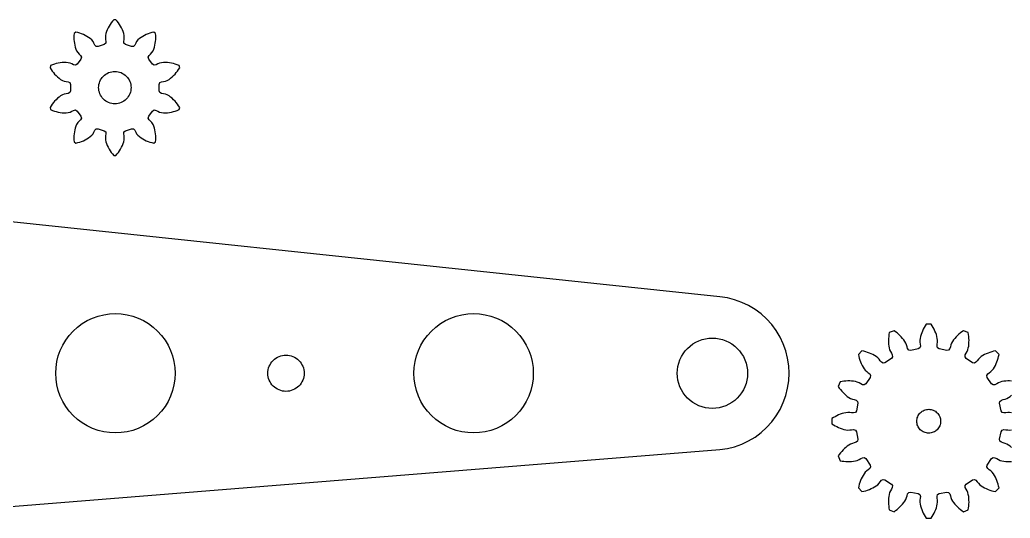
# Model space of a CAD drawing. Header units: millimetres. Extents: x 5 to 285, y 5 to 225.
# Drawn here: x 70 to 186.2, y 164.2 to 222.7 of the extents above; entities that cross this region are included whole.
import ezdxf

# ---------------------------------------------------------------- set-up
doc = ezdxf.new("R2010")
doc.units = ezdxf.units.MM
doc.layers.add('CUT', color=1, linetype='Continuous')

msp = doc.modelspace()

# ---------------------------------------------------------------- linework, layer by layer
at = {"layer": 'CUT'}
for points in [[(81.4555, 206.9332), (81.5971, 207.1192), (81.7311, 207.3105), (81.8542, 207.5091), (81.9659, 207.7142), (82.0662, 207.9253), (82.1516, 208.1427), (82.2202, 208.366), (82.2689, 208.5944), (82.2893, 208.827), (82.2612, 209.0583), (82.2172, 209.2878), (82.2493, 209.5137), (82.4245, 209.6598), (83.139, 209.892), (83.3666, 209.8768), (83.5253, 209.7129), (83.6246, 209.5014), (83.7378, 209.2977), (83.8911, 209.1215), (84.0647, 208.9653), (84.2514, 208.825), (84.4484, 208.6993), (84.6535, 208.5875), (84.8645, 208.4873), (85.0808, 208.3989), (85.3017, 208.3229), (85.5255, 208.2556), (85.7527, 208.2013), (85.9549, 208.3482), (85.9734, 208.5811), (85.9787, 208.8147), (85.9746, 209.0483), (85.9574, 209.2813), (85.9273, 209.5129), (85.8844, 209.7426), (85.8257, 209.9687), (85.7499, 210.1897), (85.6551, 210.4031), (85.5348, 210.6033), (85.3761, 210.7739), (85.2057, 210.9337), (85.0988, 211.1353), (85.1547, 211.3565), (85.5963, 211.9643), (85.7893, 212.0857), (86.0141, 212.0464), (86.2188, 211.9337), (86.4301, 211.8355), (86.6576, 211.783), (86.8899, 211.7587), (87.1235, 211.7549), (87.3567, 211.769), (87.5883, 211.7992), (87.8179, 211.8421), (88.0449, 211.8978), (88.2683, 211.9661), (88.4888, 212.0432), (88.7046, 212.1328), (88.7818, 212.3705), (88.6599, 212.5698), (88.5268, 212.7619), (88.3862, 212.9484), (88.2354, 213.1269), (88.0748, 213.2966), (87.9052, 213.4571), (87.7248, 213.6056), (87.5336, 213.7398), (87.3314, 213.8567), (87.1165, 213.948), (86.8878, 213.9927), (86.6559, 214.0218), (86.451, 214.1221), (86.3662, 214.3339), (86.3662, 215.0851), (86.451, 215.2969), (86.6559, 215.3972), (86.8878, 215.4263), (87.1165, 215.471), (87.3314, 215.5623), (87.5336, 215.6792), (87.7248, 215.8134), (87.9052, 215.9619), (88.0748, 216.1224), (88.2354, 216.2921), (88.3862, 216.4706), (88.5268, 216.6571), (88.6599, 216.8492), (88.7818, 217.0485), (88.7046, 217.2862), (88.4888, 217.3758), (88.2683, 217.4529), (88.0449, 217.5212), (87.8179, 217.5769), (87.5883, 217.6198), (87.3567, 217.65), (87.1235, 217.6641), (86.8899, 217.6603), (86.6576, 217.636), (86.4301, 217.5835), (86.2188, 217.4853), (86.0141, 217.3726), (85.7893, 217.3333), (85.5963, 217.4547), (85.1547, 218.0625), (85.0988, 218.2837), (85.2057, 218.4853), (85.3761, 218.6451), (85.5348, 218.8157), (85.6551, 219.0159), (85.7499, 219.2293), (85.8257, 219.4503), (85.8844, 219.6764), (85.9273, 219.9061), (85.9574, 220.1377), (85.9746, 220.3707), (85.9787, 220.6043), (85.9734, 220.8379), (85.9549, 221.0708), (85.7527, 221.2177), (85.5255, 221.1634), (85.3017, 221.0961), (85.0808, 221.0201), (84.8645, 220.9317), (84.6535, 220.8315), (84.4484, 220.7197), (84.2514, 220.594), (84.0647, 220.4537), (83.8911, 220.2975), (83.7378, 220.1213), (83.6246, 219.9176), (83.5253, 219.7061), (83.3666, 219.5422), (83.139, 219.527), (82.4245, 219.7592), (82.2493, 219.9053), (82.2172, 220.1312), (82.2612, 220.3607), (82.2893, 220.592), (82.2689, 220.8246), (82.2202, 221.053), (82.1516, 221.2763), (82.0662, 221.4937), (81.9659, 221.7048), (81.8542, 221.9099), (81.7311, 222.1085), (81.5971, 222.2998), (81.4555, 222.4858), (81.3036, 222.6633), (81.0538, 222.6633), (80.9019, 222.4858), (80.7603, 222.2998), (80.6263, 222.1085), (80.5032, 221.9099), (80.3915, 221.7048), (80.2912, 221.4937), (80.2058, 221.2763), (80.1372, 221.053), (80.0885, 220.8246), (80.0681, 220.592), (80.0962, 220.3607), (80.1402, 220.1312), (80.1081, 219.9053), (79.9329, 219.7592), (79.2184, 219.527), (78.9908, 219.5422), (78.8321, 219.7061), (78.7328, 219.9176), (78.6196, 220.1213), (78.4663, 220.2975), (78.2927, 220.4537), (78.106, 220.594), (77.909, 220.7197), (77.7039, 220.8315), (77.4929, 220.9317), (77.2766, 221.0201), (77.0557, 221.0961), (76.8319, 221.1634), (76.6047, 221.2177), (76.4025, 221.0708), (76.384, 220.8379), (76.3787, 220.6043), (76.3828, 220.3707), (76.4, 220.1377), (76.4301, 219.9061), (76.473, 219.6764), (76.5317, 219.4503), (76.6075, 219.2293), (76.7023, 219.0159), (76.8226, 218.8157), (76.9813, 218.6451), (77.1517, 218.4853), (77.2586, 218.2837), (77.2027, 218.0625), (76.7611, 217.4547), (76.5681, 217.3333), (76.3433, 217.3726), (76.1386, 217.4853), (75.9273, 217.5835), (75.6998, 217.636), (75.4675, 217.6603), (75.2339, 217.6641), (75.0007, 217.65), (74.7691, 217.6198), (74.5395, 217.5769), (74.3125, 217.5212), (74.0891, 217.4529), (73.8686, 217.3758), (73.6528, 217.2862), (73.5756, 217.0485), (73.6975, 216.8492), (73.8306, 216.6571), (73.9712, 216.4706), (74.122, 216.2921), (74.2826, 216.1224), (74.4522, 215.9619), (74.6326, 215.8134), (74.8238, 215.6792), (75.026, 215.5623), (75.2409, 215.471), (75.4696, 215.4263), (75.7015, 215.3972), (75.9064, 215.2969), (75.9912, 215.0851), (75.9912, 214.3339), (75.9064, 214.1221), (75.7015, 214.0218), (75.4696, 213.9927), (75.2409, 213.948), (75.026, 213.8567), (74.8238, 213.7398), (74.6326, 213.6056), (74.4522, 213.4571), (74.2826, 213.2966), (74.122, 213.1269), (73.9712, 212.9484), (73.8306, 212.7619), (73.6975, 212.5698), (73.5756, 212.3705), (73.6528, 212.1328), (73.8686, 212.0432), (74.0891, 211.9661), (74.3125, 211.8978), (74.5395, 211.8421), (74.7691, 211.7992), (75.0007, 211.769), (75.2339, 211.7549), (75.4675, 211.7587), (75.6998, 211.783), (75.9273, 211.8355), (76.1386, 211.9337), (76.3433, 212.0464), (76.5681, 212.0857), (76.7611, 211.9643), (77.2027, 211.3565), (77.2586, 211.1353), (77.1517, 210.9337), (76.9813, 210.7739), (76.8226, 210.6033), (76.7023, 210.4031), (76.6075, 210.1897), (76.5317, 209.9687), (76.473, 209.7426), (76.4301, 209.5129), (76.4, 209.2813), (76.3828, 209.0483), (76.3787, 208.8147), (76.384, 208.5811), (76.4025, 208.3482), (76.6047, 208.2013), (76.8319, 208.2556), (77.0557, 208.3229), (77.2766, 208.3989), (77.4929, 208.4873), (77.7039, 208.5875), (77.909, 208.6993), (78.106, 208.825), (78.2927, 208.9653), (78.4663, 209.1215), (78.6196, 209.2977), (78.7328, 209.5014), (78.8321, 209.7129), (78.9908, 209.8768), (79.2184, 209.892), (79.9329, 209.6598), (80.1081, 209.5137), (80.1402, 209.2878), (80.0962, 209.0583), (80.0681, 208.827), (80.0885, 208.5944), (80.1372, 208.366), (80.2058, 208.1427), (80.2912, 207.9253), (80.3915, 207.7142), (80.5032, 207.5091), (80.6263, 207.3105), (80.7603, 207.1192), (80.9019, 206.9332), (81.0538, 206.7557), (81.3036, 206.7557)], [(80.9925, 212.8187), (80.808, 212.846), (80.6272, 212.8913), (80.4516, 212.9541), (80.2831, 213.0339), (80.1231, 213.1297), (79.9734, 213.2408), (79.8352, 213.366), (79.71, 213.5042), (79.5989, 213.6539), (79.5031, 213.8139), (79.4233, 213.9824), (79.3605, 214.158), (79.3152, 214.3388), (79.2879, 214.5233), (79.2787, 214.7095), (79.2879, 214.8957), (79.3152, 215.0802), (79.3605, 215.261), (79.4233, 215.4366), (79.5031, 215.6051), (79.5989, 215.7651), (79.71, 215.9148), (79.8352, 216.053), (79.9734, 216.1782), (80.1231, 216.2893), (80.2831, 216.3851), (80.4516, 216.4649), (80.6272, 216.5277), (80.808, 216.573), (80.9925, 216.6003), (81.1787, 216.6095), (81.3649, 216.6003), (81.5494, 216.573), (81.7302, 216.5277), (81.9058, 216.4649), (82.0743, 216.3851), (82.2343, 216.2893), (82.384, 216.1782), (82.5222, 216.053), (82.6474, 215.9148), (82.7585, 215.7651), (82.8543, 215.6051), (82.9341, 215.4366), (82.9969, 215.261), (83.0422, 215.0802), (83.0695, 214.8957), (83.0787, 214.7095), (83.0695, 214.5233), (83.0422, 214.3388), (82.9969, 214.158), (82.9341, 213.9824), (82.8543, 213.8139), (82.7585, 213.6539), (82.6474, 213.5042), (82.5222, 213.366), (82.384, 213.2408), (82.2343, 213.1297), (82.0743, 213.0339), (81.9058, 212.9541), (81.7302, 212.8913), (81.5494, 212.846), (81.3649, 212.8187), (81.1787, 212.8095)], [(80.5639, 174.2474), (79.8844, 174.3482), (79.218, 174.5151), (78.5712, 174.7465), (77.9502, 175.0403), (77.361, 175.3934), (76.8092, 175.8026), (76.3002, 176.264), (75.8389, 176.7729), (75.4297, 177.3247), (75.0765, 177.9139), (74.7828, 178.5349), (74.5514, 179.1817), (74.3845, 179.8481), (74.2837, 180.5276), (74.25, 181.2137), (74.2837, 181.8998), (74.3845, 182.5793), (74.5514, 183.2457), (74.7828, 183.8925), (75.0765, 184.5135), (75.4297, 185.1027), (75.8389, 185.6545), (76.3002, 186.1634), (76.8092, 186.6248), (77.361, 187.034), (77.9502, 187.3871), (78.5712, 187.6809), (79.218, 187.9123), (79.8844, 188.0792), (80.5639, 188.18), (81.25, 188.2137), (81.9361, 188.18), (82.6156, 188.0792), (83.282, 187.9123), (83.9288, 187.6809), (84.5498, 187.3871), (85.139, 187.034), (85.6908, 186.6248), (86.1997, 186.1634), (86.6611, 185.6545), (87.0703, 185.1027), (87.4234, 184.5135), (87.7171, 183.8925), (87.9486, 183.2457), (88.1155, 182.5793), (88.2163, 181.8998), (88.25, 181.2137), (88.2163, 180.5276), (88.1155, 179.8481), (87.9486, 179.1817), (87.7171, 178.5349), (87.4234, 177.9139), (87.0703, 177.3247), (86.6611, 176.7729), (86.1997, 176.264), (85.6908, 175.8026), (85.139, 175.3934), (84.5498, 175.0403), (83.9288, 174.7465), (83.282, 174.5151), (82.6156, 174.3482), (81.9361, 174.2474), (81.25, 174.2137)], [(122.5639, 174.2474), (121.8844, 174.3482), (121.218, 174.5151), (120.5712, 174.7465), (119.9502, 175.0403), (119.361, 175.3934), (118.8092, 175.8026), (118.3002, 176.264), (117.8389, 176.7729), (117.4297, 177.3247), (117.0765, 177.9139), (116.7828, 178.5349), (116.5514, 179.1817), (116.3845, 179.8481), (116.2837, 180.5276), (116.25, 181.2137), (116.2837, 181.8998), (116.3845, 182.5793), (116.5514, 183.2457), (116.7828, 183.8925), (117.0765, 184.5135), (117.4297, 185.1027), (117.8389, 185.6545), (118.3002, 186.1634), (118.8092, 186.6248), (119.361, 187.034), (119.9502, 187.3871), (120.5712, 187.6809), (121.218, 187.9123), (121.8844, 188.0792), (122.5639, 188.18), (123.25, 188.2137), (123.9361, 188.18), (124.6156, 188.0792), (125.282, 187.9123), (125.9288, 187.6809), (126.5498, 187.3871), (127.139, 187.034), (127.6908, 186.6248), (128.1997, 186.1634), (128.6611, 185.6545), (129.0703, 185.1027), (129.4234, 184.5135), (129.7171, 183.8925), (129.9486, 183.2457), (130.1155, 182.5793), (130.2163, 181.8998), (130.25, 181.2137), (130.2163, 180.5276), (130.1155, 179.8481), (129.9486, 179.1817), (129.7171, 178.5349), (129.4234, 177.9139), (129.0703, 177.3247), (128.6611, 176.7729), (128.1997, 176.264), (127.6908, 175.8026), (127.139, 175.3934), (126.5498, 175.0403), (125.9288, 174.7465), (125.282, 174.5151), (124.6156, 174.3482), (123.9361, 174.2474), (123.25, 174.2137)], [(150.8457, 177.1086), (150.4453, 177.168), (150.0526, 177.2663), (149.6714, 177.4027), (149.3055, 177.5758), (148.9583, 177.7839), (148.6331, 178.025), (148.3332, 178.2969), (148.0613, 178.5968), (147.8202, 178.922), (147.6121, 179.2692), (147.439, 179.6351), (147.3026, 180.0163), (147.2043, 180.409), (147.1449, 180.8094), (147.125, 181.2137), (147.1449, 181.618), (147.2043, 182.0184), (147.3026, 182.4111), (147.439, 182.7923), (147.6121, 183.1582), (147.8202, 183.5054), (148.0613, 183.8306), (148.3332, 184.1305), (148.6331, 184.4024), (148.9583, 184.6435), (149.3055, 184.8516), (149.6714, 185.0247), (150.0526, 185.1611), (150.4453, 185.2594), (150.8457, 185.3188), (151.25, 185.3387), (151.654, 185.3188), (152.055, 185.2594), (152.447, 185.1611), (152.829, 185.0247), (153.195, 184.8516), (153.542, 184.6435), (153.867, 184.4024), (154.167, 184.1305), (154.439, 183.8306), (154.68, 183.5054), (154.888, 183.1582), (155.061, 182.7923), (155.197, 182.4111), (155.296, 182.0184), (155.355, 181.618), (155.375, 181.2137), (155.355, 180.8094), (155.296, 180.409), (155.197, 180.0163), (155.061, 179.6351), (154.888, 179.2692), (154.68, 178.922), (154.439, 178.5968), (154.167, 178.2969), (153.867, 178.025), (153.542, 177.7839), (153.195, 177.5758), (152.829, 177.4027), (152.447, 177.2663), (152.055, 177.168), (151.654, 177.1086), (151.25, 177.0887)], [(101.0417, 179.0989), (100.8354, 179.1295), (100.6331, 179.1802), (100.4368, 179.2505), (100.2483, 179.3396), (100.0694, 179.4468), (99.9019, 179.5711), (99.7474, 179.7111), (99.6073, 179.8656), (99.4831, 180.0331), (99.3759, 180.212), (99.2867, 180.4005), (99.2165, 180.5968), (99.1658, 180.7991), (99.1352, 181.0054), (99.125, 181.2137), (99.1352, 181.422), (99.1658, 181.6283), (99.2165, 181.8306), (99.2867, 182.0269), (99.3759, 182.2154), (99.4831, 182.3943), (99.6073, 182.5618), (99.7474, 182.7163), (99.9019, 182.8563), (100.0694, 182.9806), (100.2483, 183.0878), (100.4368, 183.1769), (100.6331, 183.2472), (100.8354, 183.2979), (101.0417, 183.3285), (101.25, 183.3387), (101.4583, 183.3285), (101.6646, 183.2979), (101.8669, 183.2472), (102.0632, 183.1769), (102.2517, 183.0878), (102.4306, 182.9806), (102.5981, 182.8563), (102.7526, 182.7163), (102.8926, 182.5618), (103.0169, 182.3943), (103.1241, 182.2154), (103.2132, 182.0269), (103.2835, 181.8306), (103.3342, 181.6283), (103.3648, 181.422), (103.375, 181.2137), (103.3648, 181.0054), (103.3342, 180.7991), (103.2835, 180.5968), (103.2132, 180.4005), (103.1241, 180.212), (103.0169, 180.0331), (102.8926, 179.8656), (102.7526, 179.7111), (102.5981, 179.5711), (102.4306, 179.4468), (102.2517, 179.3396), (102.0632, 179.2505), (101.8669, 179.1802), (101.6646, 179.1295), (101.4583, 179.0989), (101.25, 179.0887)], [(176.4838, 174.1914), (176.3479, 174.2116), (176.2146, 174.245), (176.0852, 174.2913), (175.9611, 174.35), (175.8432, 174.4206), (175.7329, 174.5025), (175.6311, 174.5948), (175.5388, 174.6966), (175.4569, 174.8069), (175.3863, 174.9248), (175.3276, 175.0489), (175.2813, 175.1783), (175.2479, 175.3116), (175.2277, 175.4475), (175.221, 175.5847), (175.2277, 175.7219), (175.2479, 175.8578), (175.2813, 175.9911), (175.3276, 176.1205), (175.3863, 176.2446), (175.4569, 176.3625), (175.5388, 176.4728), (175.6311, 176.5746), (175.7329, 176.6669), (175.8432, 176.7488), (175.9611, 176.8194), (176.0852, 176.8781), (176.2146, 176.9244), (176.3479, 176.9578), (176.4838, 176.978), (176.621, 176.9847), (176.7582, 176.978), (176.8941, 176.9578), (177.0274, 176.9244), (177.1568, 176.8781), (177.2809, 176.8194), (177.3988, 176.7488), (177.5091, 176.6669), (177.6109, 176.5746), (177.7032, 176.4728), (177.7851, 176.3625), (177.8557, 176.2446), (177.9144, 176.1205), (177.9607, 175.9911), (177.9941, 175.8578), (178.0143, 175.7219), (178.021, 175.5847), (178.0143, 175.4475), (177.9941, 175.3116), (177.9607, 175.1783), (177.9144, 175.0489), (177.8557, 174.9248), (177.7851, 174.8069), (177.7032, 174.6966), (177.6109, 174.5948), (177.5091, 174.5025), (177.3988, 174.4206), (177.2809, 174.35), (177.1568, 174.2913), (177.0274, 174.245), (176.8941, 174.2116), (176.7582, 174.1914), (176.621, 174.1847)]]:
    msp.add_lwpolyline(points, close=True, dxfattribs=at)
for points in [[(52.9163, 164.2956), (152.132, 172.2571), (153.006, 172.3866), (153.863, 172.6012), (154.694, 172.8988), (155.493, 173.2764), (156.25, 173.7305), (156.96, 174.2566), (157.614, 174.8498), (158.207, 175.5042), (158.733, 176.2136), (159.187, 176.9711), (159.565, 177.7696), (159.862, 178.6011), (160.077, 179.4579), (160.207, 180.3316), (160.25, 181.2137), (160.207, 182.0958), (160.077, 182.9695), (159.862, 183.8263), (159.565, 184.6578), (159.187, 185.4563), (158.733, 186.2138), (158.207, 186.9232), (157.614, 187.5776), (156.96, 188.1708), (156.25, 188.6969), (155.493, 189.151), (154.694, 189.5286), (153.863, 189.8262), (153.006, 190.0408), (152.132, 190.1703), (42.743, 201.7316)], [(186.3377, 180.2978), (186.1119, 180.3092), (185.8859, 180.3065), (185.6601, 180.2951), (185.4354, 180.2704), (185.2131, 180.229), (184.995, 180.1701), (184.7888, 180.0784), (184.5907, 179.9694), (184.3921, 179.8615), (184.1725, 179.8389), (183.9916, 179.9659), (183.4893, 180.7177), (183.4412, 180.9334), (183.5461, 181.1276), (183.7218, 181.2697), (183.8983, 181.411), (184.0619, 181.5665), (184.1998, 181.7455), (184.3231, 181.935), (184.432, 182.1331), (184.5289, 182.3374), (184.6179, 182.5452), (184.6937, 182.7582), (184.7643, 182.973), (184.8225, 183.1914), (184.8754, 183.4113), (184.4476, 183.8391), (184.2277, 183.7862), (184.0093, 183.728), (183.7945, 183.6574), (183.5815, 183.5816), (183.3737, 183.4926), (183.1694, 183.3957), (182.9713, 183.2868), (182.7818, 183.1635), (182.6028, 183.0256), (182.4473, 182.862), (182.306, 182.6855), (182.1639, 182.5098), (181.9697, 182.4049), (181.754, 182.453), (181.0022, 182.9553), (180.8752, 183.1362), (180.8978, 183.3558), (181.0057, 183.5544), (181.1147, 183.7525), (181.2064, 183.9587), (181.2653, 184.1768), (181.3067, 184.3991), (181.3314, 184.6238), (181.3428, 184.8496), (181.3455, 185.0756), (181.3341, 185.3014), (181.317, 185.5269), (181.2872, 185.751), (181.252, 185.9743), (180.693, 186.2059), (180.5101, 186.0729), (180.3306, 185.9355), (180.1591, 185.7881), (179.9914, 185.6365), (179.8334, 185.4748), (179.6818, 185.3071), (179.5404, 185.1307), (179.4125, 184.9442), (179.2999, 184.7484), (179.2189, 184.5377), (179.1559, 184.3206), (179.0918, 184.1038), (178.9525, 183.9326), (178.7348, 183.8945), (177.848, 184.0709), (177.6615, 184.1894), (177.5984, 184.4009), (177.6221, 184.6257), (177.647, 184.8504), (177.6528, 185.076), (177.6237, 185.3001), (177.5769, 185.5212), (177.5137, 185.7384), (177.4378, 185.9513), (177.3539, 186.1612), (177.2569, 186.3654), (177.1548, 186.5672), (177.0415, 186.7628), (176.9235, 186.9557), (176.3185, 186.9557), (176.2005, 186.7628), (176.0872, 186.5672), (175.9851, 186.3654), (175.8881, 186.1612), (175.8042, 185.9513), (175.7283, 185.7384), (175.6651, 185.5212), (175.6183, 185.3001), (175.5892, 185.076), (175.595, 184.8504), (175.6199, 184.6257), (175.6436, 184.4009), (175.5805, 184.1894), (175.394, 184.0709), (174.5072, 183.8945), (174.2895, 183.9326), (174.1502, 184.1038), (174.0861, 184.3206), (174.0231, 184.5377), (173.9421, 184.7484), (173.8295, 184.9442), (173.7016, 185.1307), (173.5602, 185.3071), (173.4086, 185.4748), (173.2506, 185.6365), (173.0829, 185.7881), (172.9114, 185.9355), (172.7319, 186.0729), (172.549, 186.2059), (171.99, 185.9743), (171.9548, 185.751), (171.925, 185.5269), (171.9079, 185.3014), (171.8965, 185.0756), (171.8992, 184.8496), (171.9106, 184.6238), (171.9353, 184.3991), (171.9767, 184.1768), (172.0356, 183.9587), (172.1273, 183.7525), (172.2363, 183.5544), (172.3442, 183.3558), (172.3668, 183.1362), (172.2398, 182.9553), (171.488, 182.453), (171.2723, 182.4049), (171.0781, 182.5098), (170.936, 182.6855), (170.7947, 182.862), (170.6392, 183.0256), (170.4602, 183.1635), (170.2707, 183.2868), (170.0726, 183.3957), (169.8683, 183.4926), (169.6605, 183.5816), (169.4475, 183.6574), (169.2327, 183.728), (169.0143, 183.7862), (168.7944, 183.8391), (168.3666, 183.4113), (168.4195, 183.1914), (168.4777, 182.973), (168.5483, 182.7582), (168.6241, 182.5452), (168.7131, 182.3374), (168.81, 182.1331), (168.9189, 181.935), (169.0422, 181.7455), (169.1801, 181.5665), (169.3437, 181.411), (169.5202, 181.2697), (169.6959, 181.1276), (169.8008, 180.9334), (169.7527, 180.7177), (169.2504, 179.9659), (169.0695, 179.8389), (168.8499, 179.8615), (168.6513, 179.9694), (168.4532, 180.0784), (168.247, 180.1701), (168.0289, 180.229), (167.8066, 180.2704), (167.5819, 180.2951), (167.3561, 180.3065), (167.1301, 180.3092), (166.9043, 180.2978), (166.6788, 180.2807), (166.4547, 180.2509), (166.2314, 180.2157), (165.9998, 179.6567), (166.1328, 179.4738), (166.2702, 179.2943), (166.4176, 179.1228), (166.5692, 178.9551), (166.7309, 178.7971), (166.8986, 178.6455), (167.075, 178.5041), (167.2615, 178.3762), (167.4573, 178.2636), (167.668, 178.1826), (167.8851, 178.1196), (168.1019, 178.0555), (168.2731, 177.9162), (168.3112, 177.6985), (168.1348, 176.8117), (168.0163, 176.6252), (167.8048, 176.5621), (167.58, 176.5858), (167.3553, 176.6107), (167.1297, 176.6165), (166.9056, 176.5874), (166.6845, 176.5406), (166.4673, 176.4774), (166.2544, 176.4015), (166.0445, 176.3176), (165.8403, 176.2206), (165.6385, 176.1185), (165.4429, 176.0052), (165.25, 175.8872), (165.25, 175.2822), (165.4429, 175.1642), (165.6385, 175.0509), (165.8403, 174.9488), (166.0445, 174.8518), (166.2544, 174.7679), (166.4673, 174.692), (166.6845, 174.6288), (166.9056, 174.582), (167.1297, 174.5529), (167.3553, 174.5587), (167.58, 174.5836), (167.8048, 174.6073), (168.0163, 174.5442), (168.1348, 174.3577), (168.3112, 173.4709), (168.2731, 173.2532), (168.1019, 173.1139), (167.8851, 173.0498), (167.668, 172.9868), (167.4573, 172.9058), (167.2615, 172.7932), (167.075, 172.6653), (166.8986, 172.5239), (166.7309, 172.3723), (166.5692, 172.2143), (166.4176, 172.0466), (166.2702, 171.8751), (166.1328, 171.6956), (165.9998, 171.5127), (166.2314, 170.9537), (166.4547, 170.9185), (166.6788, 170.8887), (166.9043, 170.8716), (167.1301, 170.8602), (167.3561, 170.8629), (167.5819, 170.8743), (167.8066, 170.899), (168.0289, 170.9404), (168.247, 170.9993), (168.4532, 171.091), (168.6513, 171.2), (168.8499, 171.3079), (169.0695, 171.3305), (169.2504, 171.2035), (169.7527, 170.4517), (169.8008, 170.236), (169.6959, 170.0418), (169.5202, 169.8997), (169.3437, 169.7584), (169.1801, 169.6029), (169.0422, 169.4239), (168.9189, 169.2344), (168.81, 169.0363), (168.7131, 168.832), (168.6241, 168.6242), (168.5483, 168.4112), (168.4777, 168.1964), (168.4195, 167.978), (168.3666, 167.7581), (168.7944, 167.3303), (169.0143, 167.3832), (169.2327, 167.4414), (169.4475, 167.512), (169.6605, 167.5878), (169.8683, 167.6768), (170.0726, 167.7737), (170.2707, 167.8826), (170.4602, 168.0059), (170.6392, 168.1438), (170.7947, 168.3074), (170.936, 168.4839), (171.0781, 168.6596), (171.2723, 168.7645), (171.488, 168.7164), (172.2398, 168.2141), (172.3668, 168.0332), (172.3442, 167.8136), (172.2363, 167.615), (172.1273, 167.4169), (172.0356, 167.2107), (171.9767, 166.9926), (171.9353, 166.7703), (171.9106, 166.5456), (171.8992, 166.3198), (171.8965, 166.0938), (171.9079, 165.868), (171.925, 165.6425), (171.9548, 165.4184), (171.99, 165.1951), (172.549, 164.9635), (172.7319, 165.0965), (172.9114, 165.2339), (173.0829, 165.3813), (173.2506, 165.5329), (173.4086, 165.6946), (173.5602, 165.8623), (173.7016, 166.0387), (173.8295, 166.2252), (173.9421, 166.421), (174.0231, 166.6317), (174.0861, 166.8488), (174.1502, 167.0656), (174.2895, 167.2368), (174.5072, 167.2749), (175.394, 167.0985), (175.5805, 166.98), (175.6436, 166.7685), (175.6199, 166.5437), (175.595, 166.319), (175.5892, 166.0934), (175.6183, 165.8693), (175.6651, 165.6482), (175.7283, 165.431), (175.8042, 165.2181), (175.8881, 165.0082), (175.9851, 164.804), (176.0872, 164.6022), (176.2005, 164.4066), (176.3185, 164.2137), (176.9235, 164.2137), (177.0415, 164.4066), (177.1548, 164.6022), (177.2569, 164.804), (177.3539, 165.0082), (177.4378, 165.2181), (177.5137, 165.431), (177.5769, 165.6482), (177.6237, 165.8693), (177.6528, 166.0934), (177.647, 166.319), (177.6221, 166.5437), (177.5984, 166.7685), (177.6615, 166.98), (177.848, 167.0985), (178.7348, 167.2749), (178.9525, 167.2368), (179.0918, 167.0656), (179.1559, 166.8488), (179.2189, 166.6317), (179.2999, 166.421), (179.4125, 166.2252), (179.5404, 166.0387), (179.6818, 165.8623), (179.8334, 165.6946), (179.9914, 165.5329), (180.1591, 165.3813), (180.3306, 165.2339), (180.5101, 165.0965), (180.693, 164.9635), (181.252, 165.1951), (181.2872, 165.4184), (181.317, 165.6425), (181.3341, 165.868), (181.3455, 166.0938), (181.3428, 166.3198), (181.3314, 166.5456), (181.3067, 166.7703), (181.2653, 166.9926), (181.2064, 167.2107), (181.1147, 167.4169), (181.0057, 167.615), (180.8978, 167.8136), (180.8752, 168.0332), (181.0022, 168.2141), (181.754, 168.7164), (181.9697, 168.7645), (182.1639, 168.6596), (182.306, 168.4839), (182.4473, 168.3074), (182.6028, 168.1438), (182.7818, 168.0059), (182.9713, 167.8826), (183.1694, 167.7737), (183.3737, 167.6768), (183.5815, 167.5878), (183.7945, 167.512), (184.0093, 167.4414), (184.2277, 167.3832), (184.4476, 167.3303), (184.8754, 167.7581), (184.8225, 167.978), (184.7643, 168.1964), (184.6937, 168.4112), (184.6179, 168.6242), (184.5289, 168.832), (184.432, 169.0363), (184.3231, 169.2344), (184.1998, 169.4239), (184.0619, 169.6029), (183.8983, 169.7584), (183.7218, 169.8997), (183.5461, 170.0418), (183.4412, 170.236), (183.4893, 170.4517), (183.9916, 171.2035), (184.1725, 171.3305), (184.3921, 171.3079), (184.5907, 171.2), (184.7888, 171.091), (184.995, 170.9993), (185.2131, 170.9404), (185.4354, 170.899), (185.6601, 170.8743), (185.8859, 170.8629), (186.1119, 170.8602), (186.3377, 170.8716)], [(186.3364, 176.5874), (186.1123, 176.6165), (185.8867, 176.6107), (185.662, 176.5858), (185.4372, 176.5621), (185.2257, 176.6252), (185.1072, 176.8117), (184.9308, 177.6985), (184.9689, 177.9162), (185.1401, 178.0555), (185.3569, 178.1196), (185.574, 178.1826), (185.7847, 178.2636), (185.9805, 178.3762), (186.167, 178.5041), (186.3434, 178.6455)], [(186.3434, 172.5239), (186.167, 172.6653), (185.9805, 172.7932), (185.7847, 172.9058), (185.574, 172.9868), (185.3569, 173.0498), (185.1401, 173.1139), (184.9689, 173.2532), (184.9308, 173.4709), (185.1072, 174.3577), (185.2257, 174.5442), (185.4372, 174.6073), (185.662, 174.5836), (185.8867, 174.5587), (186.1123, 174.5529), (186.3364, 174.582)]]:
    msp.add_lwpolyline(points, dxfattribs=at)

doc.saveas('drawing.dxf')
